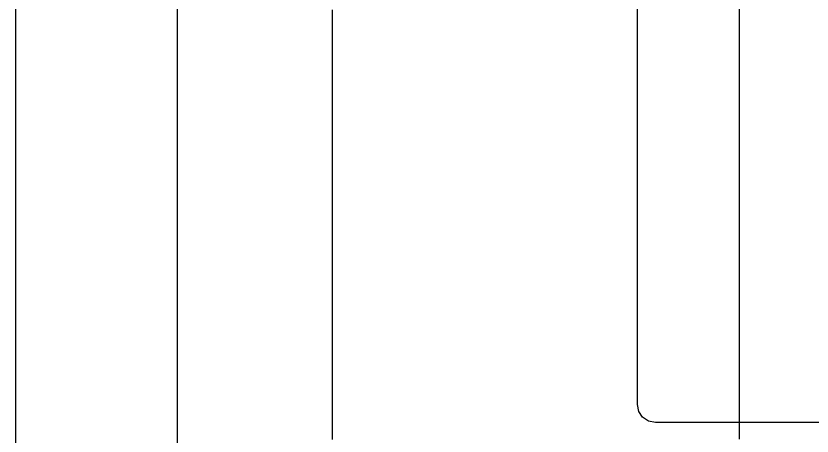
# Model space of a CAD drawing. Extents: x 1 to 47.7, y 0.2 to 35.
# Drawn here: x 18.378 to 21.899, y 13.832 to 15.691 of the extents above; entities that cross this region are included whole.
import ezdxf

# ---------------------------------------------------------------- set-up
doc = ezdxf.new("R2010")
doc.units = 0
doc.header["$MEASUREMENT"] = 0
for name, color, linetype in [('3_1__VERTICAL_RACK_MOUNT__', 7, 'CONTINUOUS'), ('3_2__VERTICAL_PANEL_MOUNT_', 7, 'CONTINUOUS'), ('4_1__4U__UP_TO_ONE_IO_BOAR', 7, 'CONTINUOUS'), ('4_2__4U__FRONT_PANEL_W_24_', 7, 'CONTINUOUS'), ('5_1___24__TARGET_LEDS___12', 7, 'CONTINUOUS')]:
    doc.layers.add(name, color=color, linetype=linetype)

msp = doc.modelspace()

# ---------------------------------------------------------------- linework, layer by layer
at = {"layer": '3_1__VERTICAL_RACK_MOUNT__'}
msp.add_lwpolyline([(19.0916, 15.7411), (19.0916, 15.6548), (19.0916, 15.5679), (19.0916, 15.4804), (19.0916, 15.3923), (19.0916, 15.3036), (19.0916, 15.2144), (19.0916, 15.0343), (19.0916, 14.8522), (19.0916, 14.6681), (19.0916, 14.4821), (19.0916, 14.2943), (19.0916, 14.1048), (19.0916, 13.9137), (19.0916, 13.7212)], dxfattribs=at)
at = {"layer": '3_2__VERTICAL_PANEL_MOUNT_'}
msp.add_lwpolyline([(18.378, 13.6351), (18.378, 13.8548), (18.378, 14.0732), (18.378, 14.29), (18.378, 14.5051), (18.378, 14.7184), (18.378, 14.8244), (18.378, 14.9298), (18.378, 15.0348), (18.378, 15.1392), (18.378, 15.2432), (18.378, 15.3465), (18.378, 15.4494), (18.378, 15.5516), (18.378, 15.6533), (18.378, 15.7543)], dxfattribs=at)
at = {"layer": '4_1__4U__UP_TO_ONE_IO_BOAR'}
msp.add_lwpolyline([(21.5768, 15.7806), (21.5768, 15.6907), (21.5768, 15.5982), (21.5768, 15.5031), (21.5768, 15.4055), (21.5768, 15.3055), (21.5768, 15.2032), (21.5768, 15.0986), (21.5768, 14.9918), (21.5768, 14.8829), (21.5768, 14.7719), (21.5768, 14.6589), (21.5768, 14.544), (21.5768, 14.4273), (21.5768, 14.3087), (21.5768, 14.1884), (21.5768, 14.0665), (21.5768, 13.943), (21.5768, 13.818)], dxfattribs=at)
at = {"layer": '4_2__4U__FRONT_PANEL_W_24_'}
for points in [[(21.9551, 13.8922), (21.8419, 13.8922), (21.7347, 13.8922), (21.6345, 13.8922), (21.5424, 13.8922), (21.4593, 13.8922), (21.3862, 13.8922), (21.3241, 13.8922), (21.2741, 13.8922), (21.2372, 13.8922), (21.2239, 13.8922), (21.2142, 13.8922), (21.2084, 13.8922), (21.2064, 13.8922), (21.2064, 13.8922), (21.1753, 13.8984), (21.1498, 13.9156), (21.1327, 13.941), (21.1264, 13.9722), (21.1264, 13.9741), (21.1264, 13.98), (21.1264, 13.9897), (21.1264, 14.0029), (21.1264, 14.0399), (21.1264, 14.0899), (21.1264, 14.1519), (21.1264, 14.225), (21.1264, 14.3081), (21.1264, 14.4003), (21.1264, 14.5005), (21.1264, 14.6077), (21.1264, 14.7209), (21.1264, 14.8391), (21.1264, 15.0866), (21.1264, 15.3422), (21.1264, 15.5977), (21.1264, 15.8452)], [(19.7763, 15.718), (19.7763, 15.6715), (19.7763, 15.6242), (19.7763, 15.5761), (19.7763, 15.5273), (19.7763, 15.4777), (19.7763, 15.4273), (19.7763, 15.3762), (19.7763, 15.3243), (19.7763, 15.2718), (19.7763, 15.2185), (19.7763, 15.1645), (19.7763, 15.0544), (19.7763, 14.9415), (19.7763, 14.8261), (19.7763, 14.7081), (19.7763, 14.5876), (19.7763, 14.4646), (19.7763, 14.3394), (19.7763, 14.2119), (19.7763, 14.0822), (19.7763, 13.9505), (19.7763, 13.8167)]]:
    msp.add_lwpolyline(points, dxfattribs=at)
at = {"layer": '5_1___24__TARGET_LEDS___12'}
for points in [[(21.9551, 13.8922), (21.8419, 13.8922), (21.7347, 13.8922), (21.6345, 13.8922), (21.5424, 13.8922), (21.4593, 13.8922), (21.3862, 13.8922), (21.3241, 13.8922), (21.2741, 13.8922), (21.2372, 13.8922), (21.2239, 13.8922), (21.2142, 13.8922), (21.2084, 13.8922), (21.2064, 13.8922), (21.2064, 13.8922), (21.1753, 13.8984), (21.1498, 13.9156), (21.1327, 13.941), (21.1264, 13.9722), (21.1264, 13.9741), (21.1264, 13.98), (21.1264, 13.9897), (21.1264, 14.0029), (21.1264, 14.0399), (21.1264, 14.0899), (21.1264, 14.1519), (21.1264, 14.225), (21.1264, 14.3081), (21.1264, 14.4003), (21.1264, 14.5005), (21.1264, 14.6077), (21.1264, 14.7209), (21.1264, 14.8391), (21.1264, 15.0866), (21.1264, 15.3422), (21.1264, 15.5977), (21.1264, 15.8452)], [(19.7763, 15.718), (19.7763, 15.6715), (19.7763, 15.6242), (19.7763, 15.5761), (19.7763, 15.5273), (19.7763, 15.4777), (19.7763, 15.4273), (19.7763, 15.3762), (19.7763, 15.3243), (19.7763, 15.2718), (19.7763, 15.2185), (19.7763, 15.1645), (19.7763, 15.0544), (19.7763, 14.9415), (19.7763, 14.8261), (19.7763, 14.7081), (19.7763, 14.5876), (19.7763, 14.4646), (19.7763, 14.3394), (19.7763, 14.2119), (19.7763, 14.0822), (19.7763, 13.9505), (19.7763, 13.8167)]]:
    msp.add_lwpolyline(points, dxfattribs=at)

doc.saveas('drawing.dxf')
